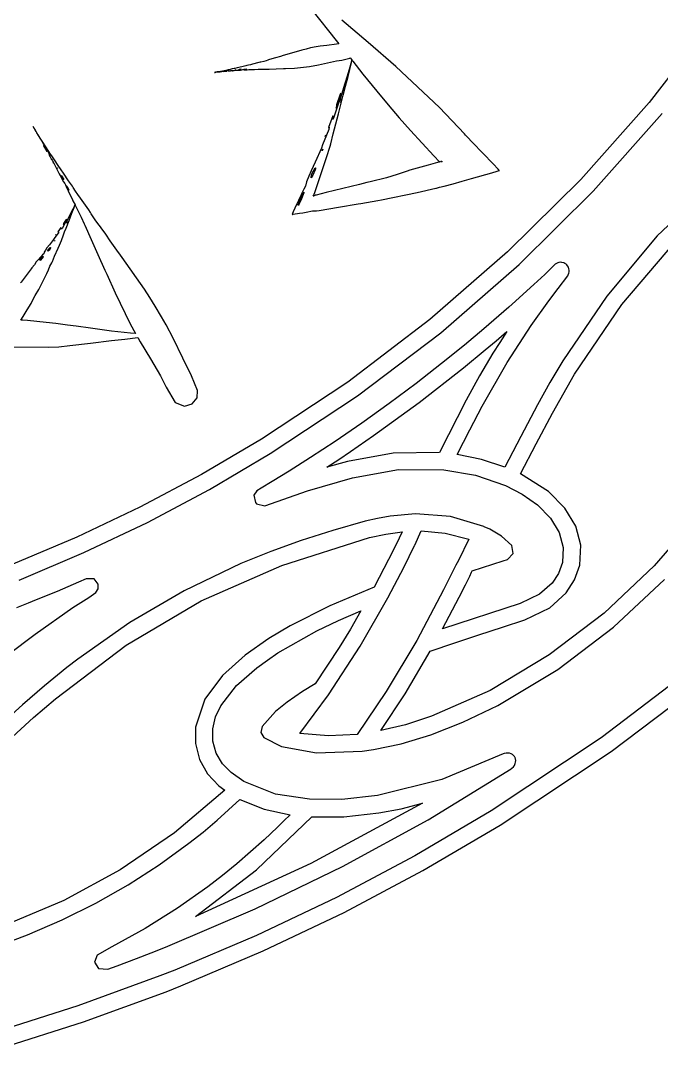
# Model space of a CAD drawing. Extents: x 0 to 238, y 0 to 238.
# Drawn here: x 153.4 to 190.6, y 4.8 to 64.6 of the extents above; entities that cross this region are included whole.
import ezdxf

# ---------------------------------------------------------------- set-up
doc = ezdxf.new("R2010")
doc.units = 0

msp = doc.modelspace()

# ---------------------------------------------------------------- linework, layer by layer
at = {"layer": 'Layer 1'}
for p, q in [((170.303373, 65.185133), (171.716293, 63.415153)), ((173.582746, 63.286287), (172.039116, 64.599397)), ((193.563272, 64.539389), (189.89311, 59.808628)), ((171.716293, 63.415153), (171.876965, 63.212865)), ((169.714557, 62.856952), (168.707837, 62.56341)), ((169.965345, 62.915152), (169.714557, 62.856952)), ((170.227078, 62.976981), (169.965345, 62.915152)), ((170.547171, 63.035559), (170.227078, 62.976981)), ((170.78706, 63.073707), (170.547171, 63.035559)), ((171.176625, 63.126325), (170.78706, 63.073707)), ((171.731358, 63.196392), (171.176625, 63.126325)), ((171.876965, 63.212865), (171.731358, 63.196392)), ((175.172926, 61.905497), (173.582746, 63.286287)), ((167.302826, 62.144731), (167.223112, 62.121809)), ((167.340378, 62.151615), (167.302826, 62.144731)), ((167.522343, 62.196104), (167.340378, 62.151615)), ((167.641017, 62.236419), (167.522343, 62.196104)), ((167.750209, 62.275383), (167.641017, 62.236419)), ((167.779958, 62.286923), (167.750209, 62.275383)), ((167.9784, 62.342803), (167.779958, 62.286923)), ((168.187027, 62.399267), (167.9784, 62.342803)), ((168.476451, 62.484343), (168.187027, 62.399267)), ((168.637337, 62.538857), (168.476451, 62.484343)), ((168.707837, 62.56341), (168.637337, 62.538857)), ((171.206621, 62.11249), (171.725808, 62.226666)), ((171.725808, 62.226666), (172.04937, 62.27251)), ((172.04937, 62.27251), (172.505424, 62.3888)), ((172.61792, 62.276738), (172.504122, 61.853574)), ((172.505424, 62.3888), (172.522222, 62.398012)), ((172.522222, 62.398012), (172.61792, 62.276738)), ((172.607553, 62.126838), (172.623431, 62.205251)), ((172.623431, 62.205251), (172.627548, 62.264532)), ((172.627548, 62.264532), (172.679195, 62.199127)), ((172.679195, 62.199127), (173.272835, 61.451318)), ((164.655527, 61.555428), (164.639, 61.5531)), ((164.639, 61.5531), (164.653413, 61.55505)), ((164.639, 61.5531), (164.639, 61.5531)), ((164.653413, 61.55505), (164.674602, 61.55803)), ((164.674602, 61.55803), (164.655527, 61.555428)), ((164.680846, 61.558895), (164.720458, 61.563882)), ((164.704527, 61.562688), (164.680846, 61.558895)), ((164.781311, 61.574177), (164.704527, 61.562688)), ((164.720458, 61.563882), (164.874407, 61.583606)), ((164.805046, 61.579649), (164.781311, 61.574177)), ((164.821031, 61.582683), (164.805046, 61.579649)), ((164.987446, 61.612001), (164.821031, 61.582683)), ((164.874407, 61.583606), (164.981756, 61.597912)), ((164.981756, 61.597912), (165.068297, 61.609455)), ((165.10509, 61.634056), (164.987446, 61.612001)), ((165.068297, 61.609455), (165.239696, 61.634327)), ((165.213686, 61.655082), (165.10509, 61.634056)), ((165.193, 61.6144), (165.181564, 61.611366)), ((165.181564, 61.611366), (165.192241, 61.610172)), ((165.192241, 61.610172), (165.317579, 61.62112)), ((165.241608, 61.620307), (165.193, 61.6144)), ((165.39045, 61.69247), (165.213686, 61.655082)), ((165.239696, 61.634327), (165.28245, 61.637796)), ((165.359684, 61.636998), (165.241608, 61.620307)), ((165.254538, 61.655608), (165.261963, 61.657665)), ((165.2657, 61.65589), (165.254538, 61.655608)), ((165.261963, 61.657665), (165.298322, 61.662923)), ((165.298322, 61.662923), (165.2657, 61.65589)), ((165.28245, 61.637796), (165.315614, 61.639907)), ((165.315614, 61.639907), (165.372405, 61.647981)), ((165.317579, 61.62112), (165.359684, 61.636998)), ((165.372405, 61.647981), (165.469188, 61.659199)), ((165.439763, 61.703308), (165.39045, 61.69247)), ((165.558274, 61.72623), (165.439763, 61.703308)), ((165.49704, 61.661584), (165.448323, 61.637415)), ((165.448323, 61.637415), (165.510804, 61.641261)), ((165.469188, 61.659199), (165.49704, 61.661584)), ((165.510804, 61.641261), (165.583688, 61.646302)), ((165.676838, 61.754085), (165.558274, 61.72623)), ((165.583688, 61.646302), (165.583741, 61.656597)), ((165.583741, 61.656597), (165.609537, 61.662343)), ((165.609537, 61.662343), (165.676513, 61.66722)), ((165.678636, 61.656243), (165.673, 61.6544)), ((165.673, 61.6544), (165.680586, 61.654239)), ((165.673, 61.6544), (165.673, 61.6544)), ((165.676513, 61.66722), (165.791123, 61.675619)), ((165.796432, 61.783021), (165.676838, 61.754085)), ((165.688607, 61.655701), (165.678636, 61.656243)), ((165.680586, 61.654239), (165.688607, 61.655701)), ((165.791123, 61.675619), (165.829652, 61.682229)), ((165.826347, 61.789902), (165.796432, 61.783021)), ((165.963933, 61.821765), (165.826347, 61.789902)), ((165.829652, 61.682229), (165.997475, 61.687918)), ((165.846446, 61.706123), (165.848342, 61.708615)), ((165.86514, 61.708397), (165.846446, 61.706123)), ((165.848342, 61.708615), (165.867307, 61.710618)), ((165.867307, 61.710618), (165.86514, 61.708397)), ((166.064122, 61.844201), (165.963933, 61.821765)), ((165.997475, 61.687918), (166.098211, 61.690684)), ((166.305422, 61.896438), (166.064122, 61.844201)), ((166.070626, 61.734517), (166.08428, 61.741073)), ((166.072683, 61.731266), (166.070626, 61.734517)), ((166.13885, 61.724653), (166.072683, 61.731266)), ((166.08428, 61.741073), (166.09512, 61.742591)), ((166.09512, 61.742591), (166.160578, 61.748877)), ((166.098211, 61.690684), (166.164534, 61.694963)), ((166.181982, 61.737605), (166.13885, 61.724653)), ((166.160578, 61.748877), (166.190598, 61.746337)), ((166.164534, 61.694963), (166.231022, 61.704231)), ((166.182, 61.7376), (166.181982, 61.737605)), ((166.190598, 61.746337), (166.182, 61.7376)), ((166.231022, 61.704231), (166.28375, 61.719781)), ((166.28375, 61.719781), (166.319028, 61.715175)), ((166.475791, 61.94071), (166.305422, 61.896438)), ((166.319028, 61.715175), (166.363681, 61.712305)), ((166.358749, 61.740531), (166.366389, 61.744381)), ((166.362867, 61.732999), (166.358749, 61.740531)), ((166.41608, 61.733487), (166.362867, 61.732999)), ((166.363681, 61.712305), (166.484576, 61.708131)), ((166.366389, 61.744381), (166.481324, 61.754676)), ((166.477367, 61.742428), (166.41608, 61.733487)), ((166.516109, 61.951765), (166.475791, 61.94071)), ((166.478, 61.7424), (166.477367, 61.742428)), ((166.485983, 61.751642), (166.478, 61.7424)), ((166.481324, 61.754676), (166.485983, 61.751642)), ((166.484576, 61.708131), (166.540986, 61.709378)), ((166.624053, 61.971653), (166.516109, 61.951765)), ((166.540986, 61.709378), (166.638799, 61.721895)), ((166.735085, 62.000806), (166.624053, 61.971653)), ((166.638799, 61.721895), (166.731839, 61.718426)), ((166.731839, 61.718426), (166.760721, 61.718373)), ((166.846715, 62.029147), (166.735085, 62.000806)), ((166.760721, 61.718373), (166.975689, 61.729481)), ((167.223112, 62.121809), (166.846715, 62.029147)), ((166.975689, 61.729481), (167.192932, 61.743516)), ((167.192932, 61.743516), (167.220895, 61.741024)), ((167.220895, 61.741024), (167.407252, 61.743787)), ((167.407252, 61.743787), (167.447136, 61.747365)), ((167.447136, 61.747365), (167.831878, 61.751212)), ((167.831878, 61.751212), (168.235803, 61.760099)), ((168.235803, 61.760099), (168.661958, 61.775164)), ((168.661958, 61.775164), (168.769036, 61.780473)), ((168.769036, 61.780473), (169.285784, 61.80215)), ((169.285784, 61.80215), (170.156603, 61.892157)), ((170.156603, 61.892157), (170.68917, 61.991595)), ((170.68917, 61.991595), (171.206621, 62.11249)), ((172.504122, 61.853574), (172.348383, 61.332818)), ((172.410412, 61.318772), (172.607553, 62.126838)), ((177.712766, 59.507087), (175.172926, 61.905497)), ((172.348383, 61.332818), (172.21952, 60.913069)), ((172.26524, 60.754068), (172.410412, 61.318772)), ((173.272835, 61.451318), (174.069957, 60.459497)), ((172.21952, 60.913069), (171.96841, 60.080077)), ((172.129714, 60.231362), (172.26524, 60.754068)), ((174.069957, 60.459497), (174.735436, 59.668014)), ((171.718529, 59.481329), (171.895999, 60.058117)), ((171.953439, 60.295463), (171.734028, 59.677383)), ((171.891135, 59.868631), (171.828439, 59.704333)), ((171.96841, 60.080077), (171.891135, 59.868631)), ((171.895999, 60.058117), (171.973, 60.2959)), ((171.91518, 59.379898), (172.129714, 60.231362)), ((171.982539, 60.350087), (171.953439, 60.295463)), ((171.973, 60.2959), (171.982539, 60.350087)), ((171.973, 60.2959), (171.973, 60.2959)), ((172.034556, 59.991578), (171.979122, 59.814165)), ((171.979122, 59.814165), (172.017487, 59.971148)), ((172.017487, 59.971148), (172.041005, 60.026909)), ((172.041005, 60.026909), (172.034556, 59.991578)), ((189.89311, 59.808628), (185.927204, 55.331171)), ((171.741899, 59.426344), (171.58075, 58.949482)), ((171.734028, 59.677383), (171.718529, 59.481329)), ((171.828439, 59.704333), (171.741899, 59.426344)), ((171.855137, 59.141954), (171.91518, 59.379898)), ((174.735436, 59.668014), (175.374759, 58.907635)), ((179.162916, 57.985947), (177.712766, 59.507087)), ((186.650564, 54.64854), (190.658738, 59.174552)), ((171.405114, 58.721456), (171.268341, 58.35774)), ((171.524384, 59.033204), (171.405114, 58.721456)), ((171.530029, 58.81103), (171.524384, 59.033204)), ((171.58075, 58.949482), (171.530029, 58.81103)), ((171.547396, 57.991033), (171.692625, 58.565222)), ((171.692625, 58.565222), (171.855137, 59.141954)), ((175.374759, 58.907635), (176.040038, 58.17088)), ((154.103, 58.4044), (154.119905, 58.375842)), ((154.122561, 58.371722), (154.103, 58.4044)), ((154.103, 58.4044), (154.103, 58.4044)), ((154.119905, 58.375842), (154.146296, 58.33157)), ((154.146296, 58.33157), (154.122561, 58.371722)), ((154.152086, 58.321457), (154.151869, 58.321782)), ((154.151869, 58.321782), (154.198416, 58.242071)), ((154.180698, 58.2748), (154.152086, 58.321457)), ((154.272005, 58.123667), (154.180698, 58.2748)), ((154.198416, 58.242071), (154.377782, 57.935902)), ((154.302189, 58.079076), (154.272005, 58.123667)), ((154.321806, 58.048351), (154.302189, 58.079076)), ((154.523821, 57.726034), (154.321806, 58.048351)), ((171.284219, 58.242268), (171.157688, 57.907434)), ((171.268341, 58.35774), (171.315052, 58.367335)), ((171.315052, 58.367335), (171.284219, 58.242268)), ((171.399029, 57.410398), (171.547396, 57.991033)), ((176.040038, 58.17088), (176.711275, 57.440032)), ((179.235365, 57.904718), (179.162916, 57.985947)), ((154.377782, 57.935902), (154.50323, 57.723211)), ((154.50323, 57.723211), (154.604237, 57.551866)), ((154.667966, 57.499957), (154.523821, 57.726034)), ((154.604237, 57.551866), (154.80593, 57.214865)), ((154.801485, 57.292089), (154.667966, 57.499957)), ((171.157688, 57.907434), (170.930906, 57.343554)), ((171.080621, 57.836851), (171.105222, 57.888215)), ((171.092, 57.8763), (171.080621, 57.836851)), ((171.109232, 57.91493), (171.092, 57.8763)), ((171.105222, 57.888215), (171.109232, 57.91493)), ((171.358821, 57.265336), (171.399029, 57.410398)), ((176.711275, 57.440032), (177.387719, 56.714335)), ((179.335345, 57.800728), (179.235365, 57.904718)), ((179.641838, 57.485672), (179.335345, 57.800728)), ((180.831338, 56.240632), (179.641838, 57.485672)), ((154.736725, 57.293263), (154.721824, 57.314235)), ((154.721824, 57.314235), (154.73147, 57.290393)), ((154.73147, 57.290393), (154.871, 57.0363)), ((154.792647, 57.196483), (154.736725, 57.293263)), ((154.930831, 56.964065), (154.792647, 57.196483)), ((155.021872, 56.95769), (154.801485, 57.292089)), ((154.80593, 57.214865), (154.85329, 57.127836)), ((154.85544, 57.1828), (154.843736, 57.2061)), ((154.843736, 57.2061), (154.853544, 57.192554)), ((154.85329, 57.127836), (154.889327, 57.059939)), ((154.853544, 57.192554), (154.896247, 57.121132)), ((154.856, 57.1828), (154.85544, 57.1828)), ((154.896247, 57.121132), (154.856, 57.1828)), ((154.871, 57.0363), (154.930831, 56.964065)), ((154.889327, 57.059939), (154.955872, 56.948145)), ((154.955872, 56.948145), (155.066201, 56.755232)), ((155.097033, 56.698822), (155.021655, 56.775987)), ((155.021655, 56.775987), (155.089123, 56.64783)), ((155.083648, 56.864918), (155.021872, 56.95769)), ((155.22893, 56.638731), (155.083648, 56.864918)), ((170.868645, 57.159636), (170.492951, 56.336993)), ((170.930906, 57.343554), (170.868645, 57.159636)), ((170.899626, 57.00636), (170.934847, 57.096748)), ((170.904446, 56.997637), (170.899626, 57.00636)), ((170.941025, 57.089323), (170.904446, 56.997637)), ((170.934847, 57.096748), (170.941025, 57.089323)), ((171.155827, 56.61355), (171.358821, 57.265336)), ((155.066201, 56.755232), (155.097033, 56.698822)), ((155.089123, 56.64783), (155.168399, 56.498975)), ((155.168399, 56.498975), (155.179564, 56.509866)), ((155.179564, 56.509866), (155.211915, 56.461476)), ((155.211915, 56.461476), (155.284799, 56.325081)), ((155.379304, 56.417966), (155.22893, 56.638731)), ((155.275, 56.3097), (155.267304, 56.319564)), ((155.267304, 56.319564), (155.274893, 56.303358)), ((155.274893, 56.303358), (155.284488, 56.287915)), ((155.284488, 56.287915), (155.275, 56.3097)), ((155.284799, 56.325081), (155.409488, 56.091683)), ((155.531901, 56.196441), (155.379304, 56.417966)), ((155.569671, 56.140682), (155.531901, 56.196441)), ((170.492951, 56.336993), (170.263677, 55.841109)), ((171.000359, 56.136632), (171.155827, 56.61355)), ((177.607029, 56.309224), (177.051918, 56.156629)), ((177.387719, 56.714335), (177.728025, 56.353542)), ((177.733768, 56.347474), (177.607, 56.3092)), ((177.607, 56.3092), (177.607029, 56.309224)), ((177.728025, 56.353542), (177.733768, 56.347474)), ((177.779718, 56.361838), (177.795, 56.375602)), ((177.806109, 56.370076), (177.779718, 56.361838)), ((177.795, 56.375602), (177.813859, 56.389313)), ((177.809902, 56.368883), (177.806109, 56.370076)), ((177.825142, 56.364932), (177.809902, 56.368883)), ((177.813859, 56.389313), (177.824967, 56.395762)), ((177.824967, 56.395762), (177.830168, 56.395651)), ((177.845355, 56.360597), (177.825142, 56.364932)), ((177.830168, 56.395651), (177.88127, 56.380533)), ((177.85462, 56.359186), (177.845355, 56.360597)), ((177.862206, 56.36352), (177.85462, 56.359186)), ((177.863, 56.3635), (177.862206, 56.36352)), ((177.88127, 56.380533), (177.863, 56.3635)), ((181.122712, 55.935711), (180.831338, 56.240632)), ((155.409488, 56.091683), (155.455439, 56.017391)), ((155.455439, 56.017391), (155.630092, 55.668737)), ((155.519689, 55.97059), (155.498449, 56.007764)), ((155.498449, 56.007764), (155.503055, 56.006353)), ((155.503055, 56.006353), (155.524351, 55.968473)), ((155.52, 55.9706), (155.519689, 55.97059)), ((155.524351, 55.968473), (155.52, 55.9706)), ((155.743398, 55.884693), (155.569671, 56.140682)), ((155.630092, 55.668737), (155.733755, 55.458973)), ((155.869009, 55.697687), (155.743398, 55.884693)), ((156.169053, 55.24585), (155.869009, 55.697687)), ((170.263677, 55.841109), (170.122786, 55.515868)), ((170.257268, 55.463921), (170.308207, 55.66751)), ((170.356379, 55.579398), (170.272604, 55.428429)), ((170.308207, 55.66751), (170.496731, 56.000772)), ((170.357, 55.5794), (170.356379, 55.579398)), ((170.490121, 55.898842), (170.357, 55.5794)), ((170.509953, 55.951298), (170.490121, 55.898842)), ((170.496731, 56.000772), (170.515535, 56.013723)), ((170.515535, 56.013723), (170.509953, 55.951298)), ((170.604021, 54.980722), (171.000359, 56.136632)), ((175.268937, 55.628555), (174.645384, 55.436023)), ((175.843394, 55.810523), (175.268937, 55.628555)), ((175.999838, 55.862706), (175.843394, 55.810523)), ((177.051918, 56.156629), (175.999838, 55.862706)), ((179.58202, 55.381482), (180.76215, 55.724063)), ((180.76215, 55.724063), (181.061923, 55.812717)), ((181.061923, 55.812717), (181.137138, 55.835044)), ((181.195, 55.8599), (181.122712, 55.935711)), ((181.137138, 55.835044), (181.1748, 55.846259)), ((181.1748, 55.846259), (181.193602, 55.851841)), ((181.193602, 55.851841), (181.198318, 55.853253)), ((181.199517, 55.855149), (181.195, 55.8599)), ((181.198318, 55.853253), (181.200646, 55.853958)), ((181.200646, 55.853958), (181.199517, 55.855149)), ((194.24956, 55.738286), (190.372127, 52.052023)), ((155.733755, 55.458973), (155.804632, 55.323662)), ((155.753028, 55.557072), (155.754492, 55.564975)), ((155.811823, 55.410168), (155.753028, 55.557072)), ((155.754492, 55.564975), (155.775462, 55.543136)), ((155.775462, 55.543136), (155.788035, 55.521947)), ((155.788035, 55.521947), (155.860323, 55.390592)), ((155.804632, 55.323662), (155.881148, 55.193275)), ((155.86921, 55.333166), (155.811823, 55.410168)), ((155.860323, 55.390592), (155.887473, 55.324538)), ((155.887473, 55.324538), (155.869, 55.3332)), ((155.869, 55.3332), (155.86921, 55.333166)), ((155.881148, 55.193275), (155.950781, 55.098987)), ((155.950781, 55.098987), (155.980696, 55.019438)), ((155.980696, 55.019438), (156.021824, 54.922113)), ((156.388904, 54.935564), (156.169053, 55.24585)), ((170.001024, 55.193116), (169.937135, 54.943632)), ((170.122786, 55.515868), (170.001024, 55.193116)), ((170.272604, 55.428429), (170.257268, 55.463921)), ((170.469469, 54.574887), (170.604021, 54.980722)), ((173.074824, 55.034102), (171.128734, 54.564391)), ((173.492998, 55.145678), (173.074824, 55.034102)), ((173.689921, 55.189626), (173.492998, 55.145678)), ((174.645384, 55.436023), (173.689921, 55.189626)), ((177.989249, 54.942658), (178.515311, 55.077046)), ((178.515311, 55.077046), (179.041322, 55.224061)), ((179.041322, 55.224061), (179.305222, 55.302634)), ((179.305222, 55.302634), (179.58202, 55.381482)), ((185.927204, 55.331171), (181.678697, 51.12092)), ((156.021824, 54.922113), (156.136652, 54.662494)), ((156.044027, 54.946581), (156.048308, 54.963486)), ((156.097347, 54.834897), (156.044027, 54.946581)), ((156.048308, 54.963486), (156.060229, 54.951565)), ((156.060229, 54.951565), (156.185623, 54.720504)), ((156.167956, 54.715356), (156.097347, 54.834897)), ((156.136652, 54.662494), (156.193712, 54.54485)), ((156.186865, 54.707282), (156.167956, 54.715356)), ((156.185623, 54.720504), (156.187, 54.7073)), ((156.187, 54.7073), (156.186865, 54.707282)), ((156.193712, 54.54485), (156.304041, 54.352425)), ((156.441521, 54.862734), (156.388904, 54.935564)), ((156.571467, 54.657519), (156.441521, 54.862734)), ((156.714836, 54.456154), (156.571467, 54.657519)), ((156.857733, 54.252838), (156.714836, 54.456154)), ((169.673571, 54.438751), (169.626157, 54.326365)), ((169.713508, 54.539273), (169.673571, 54.438751)), ((169.835027, 54.551978), (169.694136, 54.215465)), ((169.710824, 54.374725), (169.798177, 54.560269)), ((169.832995, 54.764159), (169.713508, 54.539273)), ((169.798177, 54.560269), (169.838278, 54.586984)), ((169.937135, 54.943632), (169.832995, 54.764159)), ((169.838278, 54.586984), (169.835, 54.552)), ((169.835, 54.552), (169.835027, 54.551978)), ((170.381306, 54.361982), (170.410132, 54.418232)), ((170.439884, 54.380851), (170.397181, 54.358742)), ((170.406556, 54.4353), (170.411001, 54.443375)), ((170.408506, 54.429772), (170.406556, 54.4353)), ((170.410132, 54.418232), (170.408506, 54.429772)), ((170.411001, 54.443375), (170.433977, 54.482604)), ((170.433977, 54.482604), (170.44568, 54.504442)), ((170.477814, 54.403993), (170.439884, 54.380851)), ((170.44568, 54.504442), (170.448661, 54.510132)), ((170.448661, 54.510132), (170.450233, 54.513058)), ((170.450233, 54.513058), (170.453648, 54.523842)), ((170.453648, 54.523842), (170.469469, 54.574887)), ((170.501171, 54.411958), (170.477814, 54.403993)), ((170.521598, 54.415697), (170.501171, 54.411958)), ((170.531733, 54.417594), (170.521598, 54.415697)), ((170.555143, 54.423393), (170.531733, 54.417594)), ((171.128734, 54.564391), (170.555143, 54.423393)), ((174.350025, 54.155456), (176.413275, 54.578456)), ((176.413275, 54.578456), (177.513795, 54.823933)), ((177.513795, 54.823933), (177.548367, 54.8319)), ((177.548367, 54.8319), (177.600172, 54.84458)), ((177.600172, 54.84458), (177.729359, 54.877036)), ((177.729359, 54.877036), (177.989249, 54.942658)), ((182.356089, 50.393223), (186.650564, 54.64854)), ((156.304041, 54.352425), (156.391504, 54.152575)), ((156.391504, 54.152575), (156.419727, 54.091559)), ((156.542031, 53.857244), (156.409649, 53.603857)), ((156.419727, 54.091559), (156.542031, 53.857244)), ((156.505055, 53.733601), (156.516062, 53.780528)), ((156.516062, 53.780528), (156.546734, 53.847181)), ((156.546734, 53.847181), (156.642215, 53.651017)), ((157.335786, 53.565503), (156.857733, 54.252838)), ((169.416602, 53.879844), (169.312722, 53.658319)), ((169.441155, 53.933816), (169.416602, 53.879844)), ((169.469549, 53.990715), (169.441155, 53.933816)), ((169.524444, 54.103322), (169.469549, 53.990715)), ((169.503281, 53.847089), (169.554326, 54.000225)), ((169.525229, 53.827364), (169.503281, 53.847089)), ((169.626157, 54.326365), (169.524444, 54.103322)), ((169.553135, 53.869088), (169.525229, 53.827364)), ((169.620058, 54.040002), (169.553135, 53.869088)), ((169.554326, 54.000225), (169.643686, 54.227603)), ((169.694136, 54.215465), (169.620058, 54.040002)), ((169.643686, 54.227603), (169.710824, 54.374725)), ((170.378593, 54.355209), (170.381306, 54.361982)), ((170.383634, 54.355491), (170.378593, 54.355209)), ((170.397181, 54.358742), (170.383634, 54.355491)), ((171.854623, 53.716096), (173.001043, 53.923529)), ((173.001043, 53.923529), (173.150443, 53.938918)), ((173.150443, 53.938918), (174.14286, 54.10452)), ((174.14286, 54.10452), (174.350025, 54.155456)), ((156.219335, 53.231691), (156.057148, 52.90244)), ((156.304631, 53.397835), (156.219335, 53.231691)), ((156.277026, 53.150635), (156.364867, 53.379421)), ((156.409649, 53.603857), (156.304631, 53.397835)), ((156.364867, 53.379421), (156.494161, 53.702497)), ((156.494161, 53.702497), (156.505055, 53.733601)), ((156.642215, 53.651017), (156.869051, 53.209486)), ((156.869051, 53.209486), (156.893271, 53.147818)), ((157.439884, 53.416916), (157.335786, 53.565503)), ((157.484266, 53.342246), (157.439884, 53.416916)), ((157.712301, 52.991966), (157.484266, 53.342246)), ((169.173239, 53.345431), (169.158338, 53.29948)), ((169.158338, 53.29948), (169.161967, 53.298069)), ((169.161967, 53.298069), (169.169553, 53.29948)), ((169.169553, 53.29948), (169.184836, 53.302624)), ((169.212635, 53.445572), (169.173239, 53.345431)), ((169.184836, 53.302624), (169.215669, 53.309451)), ((169.312722, 53.658319), (169.212635, 53.445572)), ((169.215669, 53.309451), (169.592878, 53.369383)), ((169.592878, 53.369383), (169.771973, 53.395393)), ((169.771973, 53.395393), (169.965752, 53.439397)), ((169.965752, 53.439397), (170.335485, 53.50205)), ((170.335485, 53.50205), (170.370328, 53.503676)), ((170.370328, 53.503676), (170.399157, 53.504001)), ((170.399157, 53.504001), (170.457083, 53.504542)), ((170.457083, 53.504542), (170.576895, 53.512129)), ((170.576895, 53.512129), (170.727813, 53.531094)), ((170.727813, 53.531094), (171.854623, 53.716096)), ((155.898807, 52.660538), (155.788859, 52.483339)), ((156.02252, 53.00237), (155.866781, 52.774775)), ((155.866781, 52.774775), (155.87025, 52.690566)), ((155.87025, 52.690566), (155.988382, 52.908949)), ((155.956358, 52.765556), (155.898807, 52.660538)), ((156.001767, 52.825057), (155.956358, 52.765556)), ((155.988382, 52.908949), (156.041, 52.9988)), ((156.057148, 52.90244), (156.001767, 52.825057)), ((156.04501, 53.02166), (156.02252, 53.00237)), ((156.035777, 52.508063), (156.071001, 52.601053)), ((156.041, 52.9988), (156.04501, 53.02166)), ((156.041, 52.9988), (156.041, 52.9988)), ((156.071001, 52.601053), (156.196502, 52.939299)), ((156.128829, 52.848702), (156.091926, 52.781077)), ((156.091926, 52.781077), (156.115, 52.8428)), ((156.114523, 52.842742), (156.131592, 52.86355)), ((156.115, 52.8428), (156.114523, 52.842742)), ((156.131592, 52.86355), (156.128829, 52.848702)), ((156.196502, 52.939299), (156.277026, 53.150635)), ((156.893271, 53.147818), (157.075998, 52.758958)), ((157.075998, 52.758958), (157.118427, 52.679089)), ((157.118427, 52.679089), (157.486967, 51.851298)), ((157.873946, 52.775318), (157.712301, 52.991966)), ((158.024861, 52.578398), (157.873946, 52.775318)), ((155.484805, 52.112253), (155.335027, 51.904168)), ((155.417063, 52.098035), (155.43554, 52.115592)), ((155.424, 52.1131), (155.417063, 52.098035)), ((155.436624, 52.126539), (155.424, 52.1131)), ((155.43554, 52.115592), (155.436624, 52.126539)), ((155.572646, 52.233527), (155.484805, 52.112253)), ((155.641409, 52.420697), (155.545496, 52.288693)), ((155.545496, 52.288693), (155.589769, 52.282515)), ((155.589769, 52.282515), (155.572646, 52.233527)), ((155.726107, 52.533411), (155.641409, 52.420697)), ((155.75342, 52.432836), (155.726107, 52.533411)), ((155.788859, 52.483339), (155.75342, 52.432836)), ((155.77166, 51.836117), (155.853702, 52.062304)), ((155.853702, 52.062304), (155.935529, 52.286428)), ((155.935529, 52.286428), (156.035777, 52.508063)), ((158.067076, 52.525834), (158.024861, 52.578398)), ((158.323444, 52.152906), (158.067076, 52.525834)), ((158.59, 51.759277), (158.323444, 52.152906)), ((190.372127, 52.052023), (187.441954, 48.556429)), ((155.055737, 51.530046), (154.907692, 51.34873)), ((155.300344, 51.832097), (155.055737, 51.530046)), ((155.335027, 51.904168), (155.300344, 51.832097)), ((155.349696, 51.75495), (155.371049, 51.789412)), ((155.355386, 51.749856), (155.349696, 51.75495)), ((155.377822, 51.784645), (155.355386, 51.749856)), ((155.371049, 51.789412), (155.377822, 51.784645)), ((155.562491, 51.333136), (155.644262, 51.520955)), ((155.644262, 51.520955), (155.749226, 51.779871)), ((155.749226, 51.779871), (155.77166, 51.836117)), ((157.486967, 51.851298), (157.87301, 50.978103)), ((158.966992, 51.221506), (158.59, 51.759277)), ((188.31614, 48.06795), (191.443365, 51.736522)), ((154.574809, 50.862202), (154.373715, 50.646302)), ((154.687617, 50.842947), (154.544451, 50.632153)), ((154.570244, 50.75863), (154.651637, 50.854436)), ((154.654629, 50.941224), (154.574809, 50.862202)), ((154.651637, 50.854436), (154.685614, 50.858446)), ((154.726864, 51.002348), (154.654629, 50.941224)), ((154.685614, 50.858446), (154.687617, 50.842947)), ((154.751302, 51.10423), (154.726864, 51.002348)), ((154.820285, 51.227888), (154.751302, 51.10423)), ((154.907692, 51.34873), (154.820285, 51.227888)), ((154.954608, 51.176101), (154.974, 51.2595)), ((154.974115, 51.156594), (154.954608, 51.176101)), ((154.974, 51.2595), (154.974008, 51.259444)), ((154.974008, 51.259444), (155.10547, 51.374215)), ((155.031881, 51.208833), (154.974115, 51.156594)), ((155.113381, 51.328481), (155.031881, 51.208833)), ((155.10547, 51.374215), (155.121455, 51.376275)), ((155.124816, 51.34864), (155.113381, 51.328481)), ((155.121455, 51.376275), (155.124816, 51.34864)), ((155.224513, 50.561053), (155.35175, 50.882176)), ((155.35175, 50.882176), (155.562491, 51.333136)), ((157.87301, 50.978103), (158.281541, 50.063935)), ((159.18515, 50.930727), (158.966992, 51.221506)), ((159.281498, 50.804249), (159.18515, 50.930727)), ((160.582898, 48.945679), (159.281498, 50.804249)), ((181.678697, 51.12092), (177.160732, 47.191774)), ((154.03384, 50.195015), (153.990164, 50.142669)), ((154.186491, 50.362026), (154.03384, 50.195015)), ((154.291836, 50.543994), (154.186491, 50.362026)), ((154.373715, 50.646302), (154.291836, 50.543994)), ((154.506842, 50.644616), (154.57, 50.7587)), ((154.526242, 50.625001), (154.506842, 50.644616)), ((154.544451, 50.632153), (154.526242, 50.625001)), ((154.57, 50.7587), (154.570244, 50.75863)), ((154.994265, 50.076601), (155.08216, 50.285228)), ((155.08216, 50.285228), (155.195523, 50.484971)), ((155.195523, 50.484971), (155.224513, 50.561053)), ((177.78866, 46.422716), (182.356089, 50.393223)), ((184.44813, 50.402804), (183.833682, 49.809218)), ((184.448294, 50.403021), (184.44813, 50.402804)), ((184.448618, 50.403346), (184.448294, 50.403021)), ((184.596446, 50.494504), (184.448618, 50.403346)), ((184.656379, 50.506317), (184.596446, 50.494504)), ((184.766002, 50.521814), (184.656379, 50.506317)), ((184.836882, 50.510435), (184.766002, 50.521814)), ((184.938595, 50.485292), (184.836882, 50.510435)), ((185.008338, 50.446816), (184.938595, 50.485292)), ((185.073147, 50.410943), (185.008338, 50.446816)), ((185.094822, 50.385583), (185.073147, 50.410943)), ((185.121647, 50.366617), (185.094822, 50.385583)), ((185.15741, 50.312211), (185.121647, 50.366617)), ((185.211597, 50.229951), (185.15741, 50.312211)), ((185.241727, 50.14336), (185.211597, 50.229951)), ((153.705238, 49.747739), (153.42064, 49.361264)), ((153.990164, 50.142669), (153.705238, 49.747739)), ((154.557719, 49.164818), (154.900085, 49.867432)), ((154.900085, 49.867432), (154.994265, 50.076601)), ((158.281541, 50.063935), (158.38504, 49.836015)), ((158.38504, 49.836015), (158.87518, 48.733055)), ((183.833682, 49.809218), (183.204276, 49.231346)), ((184.616822, 49.002788), (185.172746, 49.736074)), ((185.172746, 49.736074), (185.199732, 49.791889)), ((185.199732, 49.791889), (185.240372, 49.875339)), ((185.240372, 49.875339), (185.256357, 49.963559)), ((185.260475, 50.053405), (185.241727, 50.14336)), ((185.256357, 49.963559), (185.260475, 50.053405)), ((153.42064, 49.361264), (153.370514, 49.313794)), ((154.432542, 48.941775), (154.481473, 49.012545)), ((154.481473, 49.012545), (154.557719, 49.164818)), ((183.204276, 49.231346), (181.941996, 48.079506)), ((184.071786, 48.282075), (184.616822, 49.002788)), ((154.11765, 48.372683), (154.225972, 48.595398)), ((154.225972, 48.595398), (154.432542, 48.941775)), ((158.87518, 48.733055), (159.750224, 46.936795)), ((160.886628, 48.469139), (160.582898, 48.945679)), ((161.203958, 47.973743), (160.886628, 48.469139)), ((187.441954, 48.556429), (184.885217, 44.779103)), ((153.769269, 47.75005), (153.995346, 48.113225)), ((153.995346, 48.113225), (154.019784, 48.16904)), ((154.019784, 48.16904), (154.11765, 48.372683)), ((161.568434, 47.350354), (161.203958, 47.973743)), ((181.739761, 47.902852), (181.174408, 47.40843)), ((181.941996, 48.079506), (181.739761, 47.902852)), ((183.050376, 46.836535), (184.071786, 48.282075)), ((185.57273, 44.00873), (188.31614, 48.06795)), ((153.3855, 47.159932), (153.519999, 47.369643)), ((153.519999, 47.369643), (153.769269, 47.75005)), ((161.832822, 46.87761), (161.568434, 47.350354)), ((181.174408, 47.40843), (180.304783, 46.651192)), ((153.495722, 47.151587), (153.3855, 47.159932)), ((153.771326, 47.13002), (153.495722, 47.151587)), ((154.322647, 47.083202), (153.771326, 47.13002)), ((154.864589, 47.011563), (154.322647, 47.083202)), ((155.423671, 46.952931), (154.864589, 47.011563)), ((156.102223, 46.864928), (155.423671, 46.952931)), ((156.611764, 46.794373), (156.102223, 46.864928)), ((157.443024, 46.677866), (156.611764, 46.794373)), ((158.669644, 46.513895), (157.443024, 46.677866)), ((159.750224, 46.936795), (160.050702, 46.380273)), ((162.246881, 46.10054), (161.832822, 46.87761)), ((177.160732, 47.191774), (172.386452, 43.557634)), ((180.304783, 46.651192), (179.171423, 45.707329)), ((181.647856, 44.690865), (183.050376, 46.836535)), ((158.668673, 45.961056), (159.437073, 46.044613)), ((159.765124, 46.39793), (158.669644, 46.513895)), ((159.437073, 46.044613), (160.182704, 46.149523)), ((160.050702, 46.380273), (159.765124, 46.39793)), ((160.182704, 46.149523), (160.333188, 45.890392)), ((162.815702, 44.94404), (162.246881, 46.10054)), ((172.96162, 42.751132), (177.78866, 46.422716)), ((181.009145, 45.952359), (181.62571, 46.490782)), ((181.62571, 46.490782), (181.219725, 45.853844)), ((152.960877, 45.60048), (154.981587, 45.584224)), ((154.981587, 45.584224), (155.60915, 45.61186)), ((155.60915, 45.61186), (156.234653, 45.675803)), ((156.234653, 45.675803), (157.447363, 45.819189)), ((157.447363, 45.819189), (158.668673, 45.961056)), ((160.333188, 45.890392), (160.926774, 44.903936)), ((179.171423, 45.707329), (177.837133, 44.628319)), ((179.119139, 44.384016), (180.379849, 45.428676)), ((180.379849, 45.428676), (181.009145, 45.952359)), ((181.219725, 45.853844), (180.823657, 45.228612)), ((160.926774, 44.903936), (161.508871, 43.909132)), ((163.304, 43.9242), (162.815702, 44.94404)), ((180.823657, 45.228612), (180.051842, 43.908562)), ((177.837133, 44.628319), (176.357503, 43.473879)), ((176.535789, 42.371116), (179.119139, 44.384016)), ((180.204156, 42.161875), (181.647856, 44.690865)), ((184.885217, 44.779103), (184.137735, 43.522573)), ((161.508871, 43.909132), (161.834818, 43.261249)), ((163.653064, 43.058811), (163.304, 43.9242)), ((163.304, 43.9242), (163.304, 43.9242)), ((180.051842, 43.908562), (179.274718, 42.508972)), ((184.28547, 41.74916), (185.57273, 44.00873)), ((161.834818, 43.261249), (162.352216, 42.362036)), ((163.637892, 42.634067), (163.653064, 43.058811)), ((172.386452, 43.557634), (167.369, 40.2324)), ((176.357503, 43.473879), (174.791173, 42.300579)), ((184.137735, 43.522573), (183.418537, 42.223873)), ((163.340263, 42.281561), (163.637892, 42.634067)), ((167.888317, 39.392587), (172.96162, 42.751132)), ((179.274718, 42.508972), (177.719, 39.459)), ((162.352216, 42.362036), (162.899035, 42.146799)), ((162.899035, 42.146799), (163.340263, 42.281561)), ((174.791173, 42.300579), (173.201753, 41.159139)), ((173.891309, 40.438626), (176.535789, 42.371116)), ((179.483985, 40.781035), (180.204156, 42.161875)), ((183.418537, 42.223873), (182.453541, 40.394883)), ((183.340467, 39.96428), (184.28547, 41.74916)), ((173.201753, 41.159139), (171.651893, 40.102019)), ((178.753626, 39.339935), (179.483985, 40.781035)), ((167.369, 40.2324), (163.88309, 38.179177)), ((171.651893, 40.102019), (170.218103, 39.161938)), ((172.540219, 39.512754), (173.891309, 40.438626)), ((182.453541, 40.394883), (181.520676, 38.607953)), ((171.864049, 39.050737), (172.540219, 39.512754)), ((177.719, 39.459), (175.024795, 39.428069)), ((177.719, 39.459), (177.719, 39.459)), ((182.428845, 38.21831), (183.340467, 39.96428)), ((164.363139, 37.31628), (167.888317, 39.392587)), ((170.218103, 39.161938), (168.975933, 38.371104)), ((171.17639, 38.605738), (171.864049, 39.050737)), ((172.37521, 38.938783), (171.17639, 38.605738)), ((175.024795, 39.428069), (172.37521, 38.938783)), ((180.15698, 39.048903), (178.753626, 39.339935)), ((181.520676, 38.607953), (180.15698, 39.048903)), ((168.975933, 38.371104), (167.995979, 37.76928)), ((172.659158, 37.995359), (175.336638, 38.474933)), ((175.336638, 38.474933), (177.974238, 38.458243)), ((177.974238, 38.458243), (179.801873, 38.141157)), ((163.88309, 38.179177), (160.30942, 36.27649)), ((167.995979, 37.76928), (167.358555, 37.380313)), ((170.048498, 37.232919), (172.659158, 37.995359)), ((179.801873, 38.141157), (181.554288, 37.533021)), ((184.059245, 37.18493), (182.428845, 38.21831)), ((160.753747, 35.394737), (164.363139, 37.31628)), ((167.102116, 37.222609), (166.931598, 36.978014)), ((167.358555, 37.380313), (167.102116, 37.222609)), ((167.568158, 36.367626), (170.048498, 37.232919)), ((181.554288, 37.533021), (182.519889, 37.035932)), ((185.003985, 36.232894), (184.059245, 37.18493)), ((166.931598, 36.978014), (167.023069, 36.547752)), ((167.023069, 36.547752), (167.08761, 36.473296)), ((167.08761, 36.473296), (167.568158, 36.367626)), ((182.519889, 37.035932), (183.407718, 36.410441)), ((160.30942, 36.27649), (156.656535, 34.536617)), ((176.327121, 35.886547), (174.855831, 35.761695)), ((178.355526, 35.734705), (176.327121, 35.886547)), ((183.407718, 36.410441), (184.162868, 35.643932)), ((185.635736, 35.181626), (185.003985, 36.232894)), ((192.804111, 35.899624), (190.190331, 32.862612)), ((157.058437, 33.637877), (160.753747, 35.394737)), ((173.391211, 35.459539), (171.524611, 34.925775)), ((174.125364, 35.627199), (173.391211, 35.459539)), ((174.855831, 35.761695), (174.125364, 35.627199)), ((180.303891, 35.150444), (178.355526, 35.734705)), ((184.162868, 35.643932), (184.670301, 34.811634)), ((171.524611, 34.925775), (169.683961, 34.337825)), ((173.654954, 34.510775), (174.607273, 34.716693)), ((174.607273, 34.716693), (175.554766, 34.851623)), ((175.554766, 34.851623), (175.383739, 34.474902)), ((176.281669, 34.070965), (176.658554, 34.897875)), ((176.658554, 34.897875), (178.057092, 34.77366)), ((178.057092, 34.77366), (179.418184, 34.429031)), ((180.322046, 35.1448), (180.303891, 35.150444)), ((180.6384, 34.99654), (180.322046, 35.1448)), ((181.324139, 34.588348), (180.6384, 34.99654)), ((184.670301, 34.811634), (184.911337, 33.942415)), ((185.932182, 34.063565), (185.635736, 35.181626)), ((156.656535, 34.536617), (152.9279, 32.9598)), ((169.683961, 34.337825), (167.915341, 33.702512)), ((168.557693, 32.892932), (173.654954, 34.510775)), ((175.382384, 34.468724), (174.755634, 33.231154)), ((175.383739, 34.474902), (175.382384, 34.468724)), ((176.276634, 34.054599), (176.280585, 34.069447)), ((176.280585, 34.069447), (176.281669, 34.070965)), ((179.418184, 34.429031), (178.814793, 33.184431)), ((181.9139, 34.050724), (181.324139, 34.588348)), ((185.871005, 32.91115), (185.932182, 34.063565)), ((153.293927, 32.042717), (157.058437, 33.637877)), ((167.915341, 33.702512), (167.046639, 33.354185)), ((175.639261, 32.780399), (176.276634, 34.054599)), ((181.667069, 33.248943), (182.003147, 33.59261)), ((182.003147, 33.59261), (181.9139, 34.050724)), ((184.911337, 33.942415), (184.867298, 33.065141)), ((166.180217, 32.999683), (162.875827, 31.411403)), ((163.874715, 30.827915), (168.557693, 32.892932)), ((167.046639, 33.354185), (166.180217, 32.999683)), ((174.755634, 33.231154), (174.218461, 32.200264)), ((178.677585, 32.902432), (177.96126, 31.471302)), ((178.677749, 32.902539), (178.677585, 32.902432)), ((178.814793, 33.184431), (178.677749, 32.902539)), ((179.624035, 32.578733), (181.413735, 33.167335)), ((181.413735, 33.167335), (181.667069, 33.248943)), ((184.867298, 33.065141), (184.636198, 32.432192)), ((185.572907, 32.057333), (185.871005, 32.91115)), ((175.09862, 31.749729), (175.639261, 32.780399)), ((179.228337, 31.771644), (179.476692, 32.2691)), ((179.476692, 32.2691), (179.587185, 32.500595)), ((179.587185, 32.500595), (179.624035, 32.578733)), ((184.636198, 32.432192), (184.262386, 31.871571)), ((190.190331, 32.862612), (187.280076, 30.124427)), ((156.737448, 31.922182), (155.500848, 31.387654)), ((157.189125, 32.121927), (156.737448, 31.922182)), ((157.661206, 32.106755), (157.189125, 32.121927)), ((157.888149, 31.809042), (157.661206, 32.106755)), ((157.890726, 31.536263), (157.888149, 31.809042)), ((174.218461, 32.200264), (173.919173, 31.629546)), ((174.71041, 31.014058), (175.09862, 31.749729)), ((178.863159, 31.048546), (179.228337, 31.771644)), ((184.262386, 31.871571), (183.534626, 31.221631)), ((185.079793, 31.29924), (185.572907, 32.057333)), ((187.833274, 29.30331), (190.801164, 32.076123)), ((155.500848, 31.387654), (154.278998, 30.888248)), ((157.335152, 31.039341), (157.758631, 31.330268)), ((157.758631, 31.330268), (157.890726, 31.536263)), ((162.875827, 31.411403), (159.726147, 29.575043)), ((173.919173, 31.629546), (171.347, 30.5452)), ((177.96126, 31.471302), (176.3932, 28.536102)), ((183.534626, 31.221631), (182.399426, 30.689276)), ((184.134301, 30.432432), (185.079793, 31.29924)), ((153.826844, 30.705523), (153.139238, 30.427749)), ((154.278998, 30.888248), (153.826844, 30.705523)), ((156.416703, 30.442393), (157.335152, 31.039341)), ((159.519032, 28.262334), (163.874715, 30.827915)), ((171.34724, 30.54522), (169.04643, 29.37755)), ((171.347, 30.5452), (171.34724, 30.54522)), ((173.10528, 28.200888), (174.71041, 31.014058)), ((177.896966, 29.201686), (178.863159, 31.048546)), ((182.399426, 30.689276), (177.896966, 29.201686)), ((154.219123, 28.904073), (156.416703, 30.442393)), ((171.842507, 29.685421), (173.156587, 30.264919)), ((173.156587, 30.264919), (172.541704, 29.195659)), ((182.670441, 29.73242), (184.134301, 30.432432)), ((187.280076, 30.124427), (184.098713, 27.70654)), ((159.726147, 29.575043), (156.709717, 27.448233)), ((169.04643, 29.37755), (167.80127, 28.638411)), ((170.601197, 29.092159), (171.842507, 29.685421)), ((180.012681, 28.867887), (181.382201, 29.306928)), ((181.382201, 29.306928), (182.670441, 29.73242)), ((184.59422, 26.852721), (187.833274, 29.30331)), ((152.652623, 27.717223), (154.219123, 28.904073)), ((168.330787, 27.805169), (170.601197, 29.092159)), ((172.541704, 29.195659), (171.888941, 28.131499)), ((178.607071, 28.396444), (180.012681, 28.867887)), ((155.403654, 25.142795), (159.519032, 28.262334)), ((167.80127, 28.638411), (166.42872, 27.679048)), ((171.888941, 28.131499), (170.497421, 26.010219)), ((171.27479, 25.377648), (173.10528, 28.200888)), ((176.3932, 28.536102), (174.62095, 25.557762)), ((177.185091, 27.908527), (178.607071, 28.396444)), ((166.42872, 27.679048), (165.11784, 26.493828)), ((167.723544, 27.396695), (168.330787, 27.805169)), ((175.716351, 25.428617), (177.185091, 27.908527)), ((184.098713, 27.70654), (180.671611, 25.630424)), ((193.208989, 27.514148), (187.118637, 22.876227)), ((156.072073, 26.959123), (154.766443, 25.895393)), ((156.709717, 27.448233), (156.072073, 26.959123)), ((165.929669, 25.918851), (167.101129, 26.951151)), ((167.101129, 26.951151), (167.723544, 27.396695)), ((165.11784, 26.493828), (164.086453, 25.122726)), ((181.109194, 24.745558), (184.59422, 26.852721)), ((187.693489, 22.069571), (193.836699, 26.744938)), ((154.766443, 25.895393), (153.483573, 24.793513)), ((165.007083, 24.736375), (165.929669, 25.918851)), ((170.497421, 26.010219), (169.758282, 25.568686)), ((154.136004, 24.056305), (155.403654, 25.142795)), ((164.086453, 25.122726), (163.53341, 23.498588)), ((169.758282, 25.568686), (168.873321, 24.953208)), ((169.61303, 23.128808), (171.27479, 25.377648)), ((174.62095, 25.557762), (172.932, 23.0692)), ((174.307871, 23.289347), (175.716351, 25.428617)), ((180.671611, 25.630424), (177.259171, 24.127544)), ((153.483573, 24.793513), (151.968283, 23.415923)), ((164.70375, 24.088916), (165.007083, 24.736375)), ((168.873321, 24.953208), (168.184135, 24.396361)), ((179.070384, 23.780776), (181.109194, 24.745558)), ((152.655074, 22.705695), (154.136004, 24.056305)), ((164.541139, 23.403611), (164.70375, 24.088916)), ((168.184135, 24.396361), (167.406896, 23.52392)), ((177.259171, 24.127544), (175.746921, 23.628355)), ((163.53341, 23.498588), (163.533201, 22.5344)), ((164.553226, 22.676003), (164.541139, 23.403611)), ((167.406896, 23.52392), (167.341133, 23.183859)), ((175.746921, 23.628355), (174.307871, 23.289347)), ((177.212624, 23.055511), (179.070384, 23.780776)), ((167.341133, 23.183859), (167.51972, 22.887089)), ((167.51972, 22.887089), (168.53766, 22.36265)), ((171.270325, 22.9832), (169.61303, 23.128808)), ((172.93178, 23.0692), (171.270325, 22.9832)), ((172.932, 23.0692), (172.93178, 23.0692)), ((175.497644, 22.533019), (177.212624, 23.055511)), ((187.118637, 22.876227), (180.718, 18.6323)), ((163.533201, 22.5344), (163.772741, 21.615928)), ((164.745565, 21.985901), (164.553226, 22.676003)), ((168.53766, 22.36265), (170.57945, 21.990913)), ((173.23531, 22.097124), (173.877884, 22.191846)), ((173.877884, 22.191846), (175.497644, 22.533019)), ((163.772741, 21.615928), (164.234575, 20.786663)), ((165.104454, 21.365874), (164.745565, 21.985901)), ((170.57945, 21.990913), (173.23531, 22.097124)), ((181.4137, 21.933784), (177.852706, 20.455231)), ((181.236898, 17.792342), (187.693489, 22.069571)), ((181.482196, 21.95286), (181.4137, 21.933784)), ((181.588297, 21.982555), (181.482196, 21.95286)), ((181.689468, 21.986455), (181.588297, 21.982555)), ((181.790151, 21.976702), (181.689468, 21.986455)), ((181.881839, 21.943964), (181.790151, 21.976702)), ((181.966376, 21.899204), (181.881839, 21.943964)), ((182.037795, 21.830166), (181.966376, 21.899204)), ((182.08391, 21.785516), (182.037795, 21.830166)), ((182.095995, 21.752894), (182.08391, 21.785516)), ((182.116696, 21.725149), (182.095995, 21.752894)), ((182.14899, 21.564206), (182.116696, 21.725149)), ((182.140972, 21.462324), (182.14899, 21.564206)), ((165.616189, 20.848491), (165.104454, 21.365874)), ((177.053621, 18.114375), (181.881136, 21.065986)), ((181.881136, 21.065986), (181.930014, 21.111395)), ((181.930014, 21.111395), (182.019589, 21.194956)), ((182.019589, 21.194956), (182.069929, 21.269846)), ((182.069929, 21.269846), (182.121248, 21.372803)), ((182.121248, 21.372803), (182.140972, 21.462324)), ((164.234575, 20.786663), (164.90125, 20.090098)), ((166.34227, 20.339763), (165.616189, 20.848491)), ((168.196175, 19.597366), (166.34227, 20.339763)), ((177.852706, 20.455231), (174.11417, 19.511754)), ((165.239335, 19.823381), (162.322921, 17.350793)), ((164.90125, 20.090098), (165.239335, 19.823381)), ((164.792682, 18.080144), (166.117932, 19.278264)), ((166.117932, 19.278264), (167.540428, 18.71976)), ((170.17105, 19.300743), (168.196175, 19.597366)), ((172.04426, 19.286112), (170.17105, 19.300743)), ((174.11417, 19.511754), (172.04426, 19.286112)), ((167.540428, 18.71976), (169.034172, 18.397043)), ((176.73392, 19.070542), (170.243429, 15.568379)), ((174.18948, 18.510659), (175.48725, 18.750068)), ((175.48725, 18.750068), (176.73392, 19.070542)), ((180.718, 18.6323), (176.279607, 16.01863)), ((163.986134, 17.393244), (164.792682, 18.080144)), ((167.083545, 15.197625), (170.305, 18.2809)), ((168.679015, 18.039829), (168.304244, 17.670045)), ((169.034172, 18.397043), (168.679015, 18.039829)), ((170.305, 18.2809), (172.16146, 18.288703)), ((170.305, 18.2809), (170.305, 18.2809)), ((172.091952, 15.401188), (177.053621, 18.114375)), ((172.16146, 18.288703), (174.18948, 18.510659)), ((162.322921, 17.350793), (159.168755, 15.189681)), ((163.152168, 16.740374), (163.986134, 17.393244)), ((168.304244, 17.670045), (167.540182, 16.938167)), ((176.758751, 15.155427), (181.236898, 17.792342)), ((161.429488, 15.485034), (163.152168, 16.740374)), ((167.540182, 16.938167), (165.940142, 15.539877)), ((170.243429, 15.568379), (163.54312, 12.486582)), ((165.940142, 15.539877), (165.110618, 14.860783)), ((176.279607, 16.01863), (171.72989, 13.5976)), ((159.168755, 15.189681), (155.888392, 13.424281)), ((159.630358, 14.320304), (161.429488, 15.485034)), ((163.54312, 12.486582), (167.083545, 15.197625)), ((167.004951, 12.930975), (172.091952, 15.401188)), ((172.173848, 12.715702), (176.758751, 15.155427)), ((165.110618, 14.860783), (164.255203, 14.21474)), ((157.757478, 13.260914), (159.630358, 14.320304)), ((164.255203, 14.21474), (162.493463, 12.97002)), ((155.888392, 13.424281), (152.445812, 11.96004)), ((155.795838, 12.288871), (157.757478, 13.260914)), ((171.72989, 13.5976), (167.07985, 11.38246)), ((162.493463, 12.97002), (160.619883, 11.79336)), ((161.801436, 10.708286), (167.004951, 12.930975)), ((167.48086, 10.483412), (172.173848, 12.715702)), ((153.780608, 11.418055), (155.795838, 12.288871)), ((151.721698, 10.657467), (153.780608, 11.418055)), ((160.619883, 11.79336), (158.673963, 10.72205)), ((167.07985, 11.38246), (162.33331, 9.37378)), ((157.828454, 10.238468), (157.678744, 9.833645)), ((158.673963, 10.72205), (157.828454, 10.238468)), ((160.121089, 10.053466), (160.958038, 10.369171)), ((160.958038, 10.369171), (161.801436, 10.708286)), ((162.698898, 8.456662), (167.48086, 10.483412)), ((157.678744, 9.833645), (157.906539, 9.467034)), ((158.446101, 9.423529), (158.989239, 9.627539)), ((158.989239, 9.627539), (160.121089, 10.053466)), ((161.479563, 9.030547), (156.713856, 7.294647)), ((157.906539, 9.467034), (158.446101, 9.423529)), ((162.33331, 9.37378), (161.479563, 9.030547)), ((161.838, 8.11061), (162.698898, 8.456662)), ((157.032504, 6.360156), (161.838, 8.11061)), ((156.713856, 7.294647), (151.880895, 5.763435)), ((152.159185, 4.816116), (157.032504, 6.360156))]:
    msp.add_line(p, q, dxfattribs=at)

doc.saveas('drawing.dxf')
